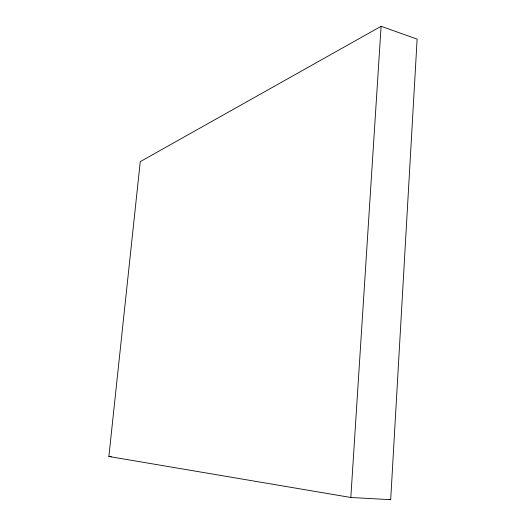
<?xml version="1.0" encoding="UTF-8"?>
<svg xmlns="http://www.w3.org/2000/svg" width="526" height="526" viewBox="0 0 526 526"><rect width="100%" height="100%" fill="white"/><g stroke="black" fill="none" stroke-linecap="round" stroke-linejoin="round"><path stroke-width="0.79" d="M390.693 499.7L417.131 39.121L381.1 26.3L140.258 161.646L108.869 456.483L350.829 497.478L390.693 499.7L389.076 499.437M350.829 497.478L381.1 26.3M108.869 456.483L111.295 456.653"/></g></svg>
